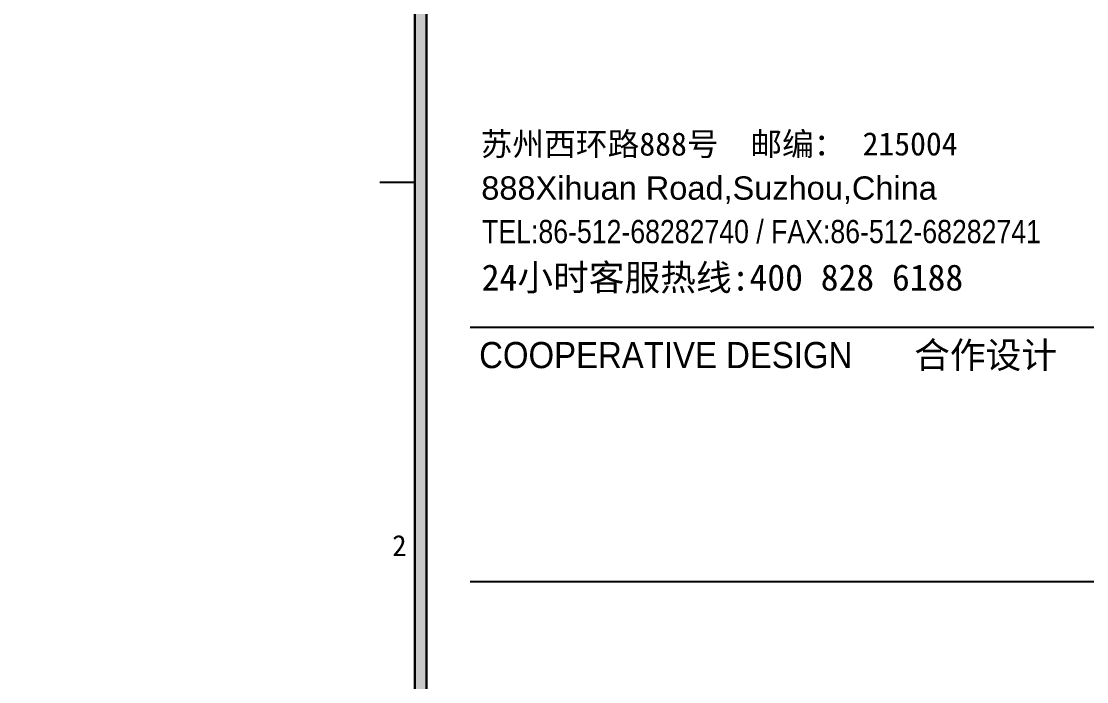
# Model space of a CAD drawing. Header units: millimetres. Extents: x -114775 to 228300, y -175499 to 108657.
# Drawn here: x -101262.5 to -101189.3, y -110717.8 to -110672.3 of the extents above; entities that cross this region are included whole.
import ezdxf
from ezdxf.enums import TextEntityAlignment as Align

# ---------------------------------------------------------------- set-up
doc = ezdxf.new("R2010")
doc.units = ezdxf.units.MM
doc.header["$LTSCALE"] = 1000
doc.layers.add('DEFPOINTS(视图框)', color=251, linetype='CONTINUOUS', plot=False)
doc.layers.add('W-图框', color=251, linetype='CONTINUOUS')
doc.styles.add('A2图框$0$WMF-Arial0', font='arial.ttf')
doc.styles.add('A2图框$0$WMF-宋体0', font='')
doc.styles.add('A2图框$0$WMF-黑体0', font='simhei.ttf')
doc.styles.add('A2图框$0$ZZ', font='simhei.ttf')
doc.styles.add('WORD-2', font='simhei.ttf')
doc.styles.add('WORD-3', font='')
doc.styles.add('黑体', font='simhei.ttf')
doc.styles.get('A2图框$0$WMF-宋体0').set_extended_font_data('SimSun', bold=True)
doc.styles.get('WORD-3').set_extended_font_data('SimSun')

# ---------------------------------------------------------------- blocks, each defined once
blk = doc.blocks.new('A2 图框')
at = {"layer": 'W-图框', "linetype": 'ByBlock'}
blk.add_hatch(color=161, dxfattribs=at).paths.add_polyline_path([(-61.8, 403), (-61, 403), (-61, 3), (-61.8, 3)])
at = {"layer": 'W-图框', "color": 7}
blk.add_line((-64.2, 353), (-61.8, 353), dxfattribs=at)
at = {"layer": 'W-图框', "ltscale": 0.01}
for p, q in [((-6, 343), (-58, 343)), ((-6, 325.498), (-58, 325.498))]:
    blk.add_line(p, q, dxfattribs=at)
at = {"layer": 'W-图框', "color": 161, "linetype": 'ByBlock'}
for points in [[(-562, 403), (-562, 3), (-61, 3), (-61, 403)], [(-61.8, 403), (-61, 403), (-61, 3), (-61.8, 3)], [(-3, 3), (-61, 3), (-61, 403), (-3, 403)], [(-3, 3), (-61, 3), (-61, 403), (-3, 403)]]:
    blk.add_lwpolyline(points, close=True, dxfattribs=at)
at = {"layer": 'W-图框', "lineweight": 0}
for s, height, style, p in [('苏州西环路888号  邮编：', 1.6, 'A2图框$0$WMF-宋体0', (-57.282, 354.814)), ('215004  ', 1.6, 'A2图框$0$WMF-宋体0', (-31.025, 354.827)), ('888Xihuan Road,Suzhou,China', 1.6, 'A2图框$0$WMF-Arial0', (-57.236, 351.786)), ('24小时客服热线:400 828 6188', 1.8, 'A2图框$0$WMF-黑体0', (-57.206, 345.536))]:
    blk.add_text(s, height=height, dxfattribs=dict(at, style=style)).set_placement(p)
at = {"layer": 'W-图框', "lineweight": 0, "style": 'A2图框$0$WMF-Arial0'}
for s, height, width, p in [('TEL:86-512-68282740 / FAX:86-512-68282741', 1.6, 0.82, (-57.179, 348.793)), ('COOPERATIVE DESIGN', 1.8, 0.9, (-57.383, 340.2))]:
    blk.add_text(s, height=height, dxfattribs=dict(at, width=width)).set_placement(p)
at = {"layer": 'W-图框', "lineweight": 0, "style": '黑体'}
blk.add_text('合作设计', height=1.8, dxfattribs=at).set_placement((-17.658, 340.2), align=Align.RIGHT)
at = {"layer": 'W-图框', "lineweight": 0, "ltscale": 150, "style": 'A2图框$0$ZZ'}
blk.add_text('2', height=1.446, dxfattribs=at).set_placement((-62.865, 328), align=Align.MIDDLE)
at = {"layer": 'W-图框', "color": 35, "lineweight": 0, "style": 'WORD-3', "width": 0.65}
blk.add_attdef('建设单位', text='', height=3, dxfattribs=at).set_placement((-32, 300.486), align=Align.MIDDLE)
at = {"layer": 'W-图框', "color": 35, "ltscale": 1000, "style": 'WORD-2'}
for tag, height, width, p in [('项目名称英文翻译', 3.5, 0.8, (-21.14, 246.277)), ('项目名称', 7, 0.7, (-41.375, 246.277)), ('项目名称', 7, 0.7, (-30.732, 246.277))]:
    blk.add_attdef(tag, text='', height=height, rotation=90, dxfattribs=dict(at, width=width)).set_placement(p, align=Align.MIDDLE)
at = {"layer": 'W-图框', "color": 35, "lineweight": 0, "style": 'WORD-2'}
for tag, p in [('2013.01.01', (-41.463, 175.996)), ('2013.03.01', (-13.424, 175.996)), ('2013.05.01', (-41.463, 168.996)), ('2013.06.01', (-13.424, 168.996)), ('2013.08.01', (-41.463, 161.996)), ('2013.09.01', (-13.424, 161.996)), ('2013.09.01', (-32, 112.996))]:
    blk.add_attdef(tag, text='', height=1.8, dxfattribs=at).set_placement(p, align=Align.MIDDLE)
at = {"layer": 'W-图框', "color": 35, "ltscale": 1000, "style": 'WORD-2', "width": 0.78}
blk.add_attdef('FS2011000', text='', height=3.5, dxfattribs=at).set_placement((-32, 11.452), align=Align.MIDDLE)

msp = doc.modelspace()

# ---------------------------------------------------------------- linework, layer by layer
at = {"layer": 'DEFPOINTS(视图框)', "ltscale": 0.01}
msp.add_lwpolyline([(-101735.692, -110633.387), (-101235.463, -110633.387), (-101235.463, -111033.387), (-101735.692, -111033.387)], close=True, dxfattribs=at)

# ---------------------------------------------------------------- block references
at = {"layer": 'W-图框'}
msp.add_blockref('A2 图框', (-101173.663, -111036.387), dxfattribs=at)

doc.saveas('drawing.dxf')
